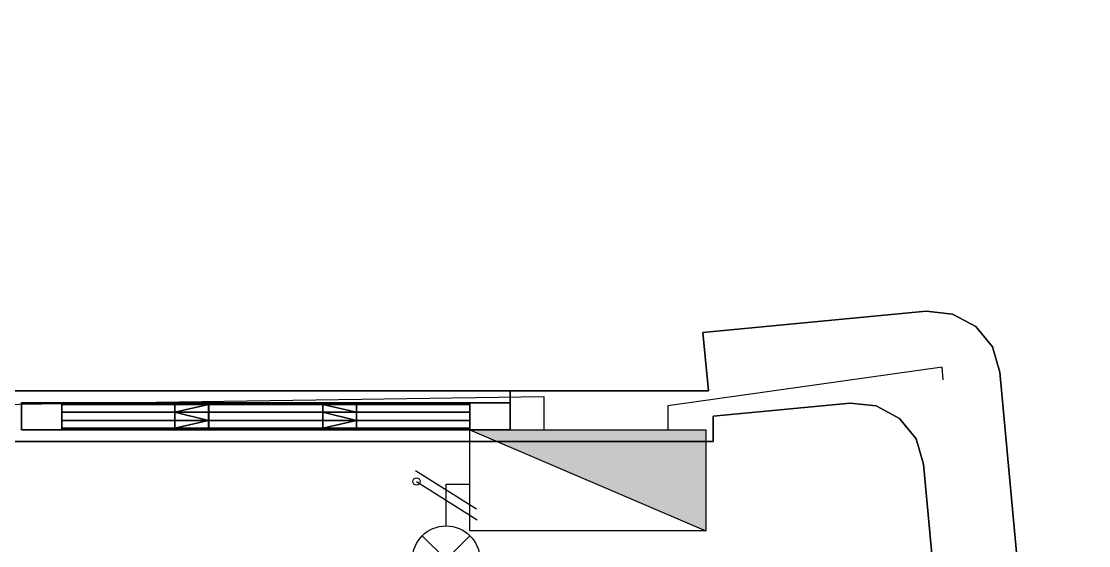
# Model space of a CAD drawing. Header units: metres. Extents: x -0.1 to 64.1, y -0.2 to 39.7.
# Drawn here: x 20.482 to 23.644, y 35.837 to 37.392 of the extents above; entities that cross this region are included whole.
import ezdxf

# ---------------------------------------------------------------- set-up
doc = ezdxf.new("R2010")
doc.units = ezdxf.units.M
doc.header["$LTSCALE"] = 0.2
doc.linetypes.add('ACAD_ISO02W100', pattern=[15, 12, -3])
for name, color, linetype in [('Canaletas', 4, 'Continuous'), ('Fases', 7, 'Continuous'), ('Luminaria', 7, 'Continuous'), ('Puntos', 7, 'Continuous'), ('Tomacorrientes', 7, 'Continuous')]:
    doc.layers.add(name, color=color, linetype=linetype)
for name, color, linetype, true_color in [('DLX_APERT', 7, 'Continuous', 0x969696), ('DLX_CONT', 7, 'Continuous', 0x969696), ('DLX_ROOF', 7, 'Continuous', 0x7f7f7f)]:
    doc.layers.add(name, color=color, linetype=linetype, true_color=true_color)
doc.layers.add('L-Suelo', color=7, linetype='ACAD_ISO02W100', lineweight=30)
doc.layers.add('L-Techo', color=7, linetype='Continuous', lineweight=30)
doc.layers.get('0').off()

# ---------------------------------------------------------------- blocks, each defined once
blk = doc.blocks.new('Lampara')
at = {"layer": 'Luminaria'}
for q in [(-0.0707, 0.0707), (0.0707, 0.0707), (-0.0707, -0.0707), (0.0707, -0.0707)]:
    blk.add_line((0, 0), q, dxfattribs=at)
blk.add_circle((0, 0), 0.1, dxfattribs=at)
blk = doc.blocks.new('Tablero')
at = {"layer": 'Tomacorrientes', "linetype": 'ACAD_ISO02W100', "lineweight": 100}
h = blk.add_hatch(dxfattribs=at)
h.set_pattern_fill('ANGLE', color=256)
h.set_pattern_definition([(0, (0, 0), (0, 6.985), [5.08, -1.905]), (90, (0, 0), (-6.985, 4e-16), [5.08, -1.905])])
h.paths.add_polyline_path([(6.0927, 4.8474), (5.7927, 4.8474), (5.7927, 4.1474)])
at = {"layer": 'Tomacorrientes'}
h = blk.add_hatch(color=256, dxfattribs=at)
h.dxf.hatch_style = 1
h.paths.add_polyline_path([(6.0927, 4.8474), (5.7927, 4.8474), (5.7927, 4.1474)])
blk.add_line((5.7927, 4.1474), (6.0927, 4.8474), dxfattribs=at)
blk.add_lwpolyline([(6.0927, 4.1474), (5.7927, 4.1474), (5.7927, 4.8474), (6.0927, 4.8474)], close=True, dxfattribs=at)
blk = doc.blocks.new('933_0_0')
mesh = blk.add_polyface()
corners = [(-0.6042, -0.0125, 0.2), (-0.6042, 0.0125, 0.3), (-0.6042, -0.0125, 0.3), (-0.6042, 0.035, 0.3), (-0.6042, 0.0125, 0.2), (-0.6042, 0.035, 0.2), (-0.6042, 0.0125, 0.3), (-0.6042, 0.0125, 0.2), (-0.6042, 0.035, 0.3), (-0.6042, -0.035, 0.2), (-0.6042, -0.0125, 0.3), (-0.6042, -0.035, 0.3), (-0.6042, -0.0125, 0.2), (-0.6042, -0.0125, 0.3), (-0.6042, -0.035, 0.2), (-0.6042, 0.0125, 0.3), (-0.6042, -0.0125, 0.2), (-0.6042, 0.0125, 0.2), (-0.2692, 0.0125, -0.63), (-0.1692, -0.0125, -0.63), (-0.1692, 0.0125, -0.63), (-0.2692, 0.0125, -0.63), (-0.1692, 0.035, -0.63), (-0.2692, 0.035, -0.63), (-0.2692, 0.0125, -0.63), (-0.1692, 0.0125, -0.63), (-0.1692, 0.035, -0.63), (-0.2692, -0.0125, -0.63), (-0.1692, -0.0125, -0.63), (-0.2692, 0.0125, -0.63), (-0.2692, -0.035, -0.63), (-0.1692, -0.0125, -0.63), (-0.2692, -0.0125, -0.63), (-0.1692, -0.0125, -0.63), (-0.2692, -0.035, -0.63), (-0.1692, -0.035, -0.63)]
mesh.append_faces([[corners[k] for k in face] for face in [(0, 1, 2), (3, 4, 5), (6, 7, 8), (9, 10, 11), (12, 13, 14), (15, 16, 17), (18, 19, 20), (21, 22, 23), (24, 25, 26), (27, 28, 29), (30, 31, 32), (33, 34, 35)]])
blk = doc.blocks.new('933_0_1')
mesh = blk.add_polyface()
corners = [(0.6042, 0.0125, 0.2), (0.6042, -0.0125, 0.3), (0.6042, 0.0125, 0.3), (0.6042, -0.035, 0.3), (0.6042, -0.0125, 0.2), (0.6042, -0.035, 0.2), (0.6042, -0.0125, 0.3), (0.6042, -0.0125, 0.2), (0.6042, -0.035, 0.3), (0.6042, 0.035, 0.2), (0.6042, 0.0125, 0.3), (0.6042, 0.035, 0.3), (0.6042, 0.0125, 0.2), (0.6042, 0.0125, 0.3), (0.6042, 0.035, 0.2), (0.6042, -0.0125, 0.3), (0.6042, 0.0125, 0.2), (0.6042, -0.0125, 0.2)]
mesh.append_faces([[corners[k] for k in face] for face in [(0, 1, 2), (3, 4, 5), (6, 7, 8), (9, 10, 11), (12, 13, 14), (15, 16, 17)]])
blk = doc.blocks.new('933_0_2')
mesh = blk.add_polyface()
corners = [(0.2692, -0.0125, -0.63), (0.1692, 0.0125, -0.63), (0.1692, -0.0125, -0.63), (0.1692, 0.035, -0.63), (0.2692, 0.0125, -0.63), (0.2692, 0.035, -0.63), (0.1692, 0.0125, -0.63), (0.2692, 0.0125, -0.63), (0.1692, 0.035, -0.63), (0.2692, -0.0125, -0.63), (0.1692, -0.035, -0.63), (0.2692, -0.035, -0.63), (0.2692, -0.0125, -0.63), (0.1692, -0.0125, -0.63), (0.1692, -0.035, -0.63), (0.1692, 0.0125, -0.63), (0.2692, -0.0125, -0.63), (0.2692, 0.0125, -0.63)]
mesh.append_faces([[corners[k] for k in face] for face in [(0, 1, 2), (3, 4, 5), (6, 7, 8), (9, 10, 11), (12, 13, 14), (15, 16, 17)]])
blk = doc.blocks.new('933_0_4')
mesh = blk.add_polyface()
corners = [(-0.6042, -0.0125, -0.63), (-0.2692, -0.0125, 0.2), (-0.6042, -0.0125, 0.2), (-0.2692, -0.0125, 0.2), (-0.6042, -0.0125, -0.63), (-0.2692, -0.0125, -0.63), (-0.2692, 0.0125, -0.63), (-0.6042, 0.0125, 0.2), (-0.2692, 0.0125, 0.2), (-0.6042, 0.0125, 0.2), (-0.2692, 0.0125, -0.63), (-0.6042, 0.0125, -0.63), (0.6042, -0.0125, 0.63), (-0.6042, -0.0125, 0.3), (0.6042, -0.0125, 0.3), (-0.6042, -0.0125, 0.3), (0.6042, -0.0125, 0.63), (-0.6042, -0.0125, 0.63), (-0.6042, 0.0125, 0.3), (0.6042, 0.0125, 0.63), (0.6042, 0.0125, 0.3), (0.6042, 0.0125, 0.63), (-0.6042, 0.0125, 0.3), (-0.6042, 0.0125, 0.63), (0.1692, -0.0125, 0.2), (-0.1692, -0.0125, -0.63), (0.1692, -0.0125, -0.63), (-0.1692, -0.0125, -0.63), (0.1692, -0.0125, 0.2), (-0.1692, -0.0125, 0.2), (-0.1692, 0.0125, 0.2), (0.1692, 0.0125, -0.63), (-0.1692, 0.0125, -0.63), (0.1692, 0.0125, -0.63), (-0.1692, 0.0125, 0.2), (0.1692, 0.0125, 0.2), (0.2692, -0.0125, 0.2), (0.6042, -0.0125, -0.63), (0.6042, -0.0125, 0.2), (0.6042, -0.0125, -0.63), (0.2692, -0.0125, 0.2), (0.2692, -0.0125, -0.63), (0.2692, 0.0125, -0.63), (0.6042, 0.0125, 0.2), (0.6042, 0.0125, -0.63), (0.6042, 0.0125, 0.2), (0.2692, 0.0125, -0.63), (0.2692, 0.0125, 0.2)]
mesh.append_faces([[corners[k] for k in face] for face in [(0, 1, 2), (3, 4, 5), (6, 7, 8), (9, 10, 11), (12, 13, 14), (15, 16, 17), (18, 19, 20), (21, 22, 23), (24, 25, 26), (27, 28, 29), (30, 31, 32), (33, 34, 35), (36, 37, 38), (39, 40, 41), (42, 43, 44), (45, 46, 47)]])
blk = doc.blocks.new('933_0_6')
mesh = blk.add_polyface()
corners = [(0.6042, -0.035, 0.2), (0.6042, -0.0125, -0.63), (0.6042, -0.04, -0.63), (0.6042, -0.035, 0.3), (0.6042, -0.0125, 0.63), (0.6042, -0.0125, 0.3), (0.6042, -0.035, 0.3), (0.6042, -0.04, 0.63), (0.6042, -0.0125, 0.63), (0.6042, -0.035, 0.3), (0.6042, -0.04, -0.63), (0.6042, -0.04, 0.63), (0.6042, -0.035, 0.2), (0.6042, -0.04, -0.63), (0.6042, -0.035, 0.3), (0.6042, -0.0125, -0.63), (0.6042, -0.035, 0.2), (0.6042, -0.0125, 0.2)]
mesh.append_faces([[corners[k] for k in face] for face in [(0, 1, 2), (3, 4, 5), (6, 7, 8), (9, 10, 11), (12, 13, 14), (15, 16, 17)]])
blk = doc.blocks.new('Fase')
at = {"layer": 'Fases'}
blk.add_line((-0.0535, -0.0922), (0.0535, 0.0922), dxfattribs=at)
blk = doc.blocks.new('Neutro')
at = {"layer": 'Fases'}
h = blk.add_hatch(dxfattribs=at)
h.set_pattern_fill('ANGLE', color=256)
h.set_pattern_definition([(0, (-26.865, -1.6355), (0, 6.985), [5.08, -1.905]), (90, (-26.865, -1.6355), (-6.985, 4e-16), [5.08, -1.905])])
h.paths.add_polyline_path([(-0.0645, -0.0922, 1), (-0.0424, -0.0922, 1)])
blk.add_circle((-0.0535, -0.0922), 0.0111, dxfattribs=at)
blk.add_blockref('Fase', (0, 0), dxfattribs=at)

msp = doc.modelspace()

# ---------------------------------------------------------------- linework, layer by layer
at = {"layer": 'DLX_APERT'}
for points in [[(21.93, 36.2611, 0), (20.4817, 36.2611, 0)], [(20.4817, 36.2611, 0), (20.4817, 36.1811, 0)], [(20.4817, 36.1811, 0), (20.4817, 36.2611, 0)], [(20.4817, 36.2611, 0), (21.93, 36.2611, 0)], [(20.4817, 36.1811, 0), (20.4817, 36.2611, 0)], [(20.4817, 36.2611, 0), (20.4817, 36.2611, 0)], [(20.4817, 36.2611, 0), (20.4817, 36.1811, 0)], [(20.4817, 36.2611, 0), (21.93, 36.2611, 0)], [(21.93, 36.2611, 0), (20.4817, 36.2611, 0)], [(20.4817, 36.2611, 0), (20.4817, 36.2611, 0)], [(20.6017, 36.2611, 0), (20.6017, 36.2611, 0)], [(20.6017, 36.2611, 0), (21.81, 36.2611, 0)], [(21.81, 36.2611, 0), (20.6017, 36.2611, 0)], [(20.6017, 36.2336, 0), (20.6017, 36.2611, 0)], [(20.6017, 36.2611, 0), (20.6017, 36.2611, 0)], [(20.6017, 36.2611, 0), (20.6017, 36.2336, 0)], [(20.6017, 36.2336, 0), (20.6017, 36.2611, 0)], [(20.6017, 36.2611, 0), (21.81, 36.2611, 0)], [(21.81, 36.2611, 0), (20.6017, 36.2611, 0)], [(20.6017, 36.2611, 0), (20.6017, 36.2336, 0)], [(20.6017, 36.2561, 0), (20.6017, 36.2336, 0)], [(20.6017, 36.2336, 0), (20.6017, 36.2561, 0)], [(20.6017, 36.2561, 0), (20.6017, 36.2561, 0)], [(20.6017, 36.2336, 0), (20.6017, 36.2561, 0)], [(20.6017, 36.2561, 0), (20.6017, 36.2561, 0)], [(20.6017, 36.2561, 0), (20.6017, 36.2336, 0)], [(20.9367, 36.2561, 0), (20.6017, 36.2561, 0)], [(20.6017, 36.2561, 0), (20.6017, 36.2561, 0)], [(20.6017, 36.2561, 0), (21.81, 36.2561, 0)], [(20.6017, 36.2336, 0), (20.6017, 36.2561, 0)], [(20.6017, 36.2561, 0), (20.9367, 36.2561, 0)], [(21.81, 36.2561, 0), (20.6017, 36.2561, 0)], [(20.6017, 36.2561, 0), (20.6017, 36.2336, 0)], [(20.6017, 36.2336, 0), (20.6017, 36.2561, 0)], [(20.6017, 36.2561, 0), (20.6017, 36.2561, 0)], [(20.6017, 36.2561, 0), (20.6017, 36.2336, 0)], [(21.0367, 36.2561, 0), (20.9367, 36.2561, 0)], [(20.9367, 36.2561, 0), (20.9367, 36.2336, 0)], [(20.9367, 36.2336, 0), (20.9367, 36.2561, 0)], [(20.9367, 36.2561, 0), (21.0367, 36.2561, 0)], [(21.0367, 36.2561, 0), (20.9367, 36.2561, 0)], [(20.9367, 36.2561, 0), (20.9367, 36.2561, 0)], [(20.9367, 36.2336, 0), (20.9367, 36.2561, 0)], [(20.9367, 36.2561, 0), (20.9367, 36.2561, 0)], [(20.9367, 36.2561, 0), (20.9367, 36.2336, 0)], [(20.9367, 36.2561, 0), (20.9367, 36.2336, 0)], [(20.9367, 36.2336, 0), (20.9367, 36.2561, 0)], [(20.9367, 36.2561, 0), (21.0367, 36.2561, 0)], [(21.0367, 36.2336, 0), (21.0367, 36.2561, 0)], [(21.0367, 36.2561, 0), (21.0367, 36.2336, 0)], [(21.0367, 36.2336, 0), (21.0367, 36.2561, 0)], [(21.0367, 36.2561, 0), (21.375, 36.2561, 0)], [(21.0367, 36.2336, 0), (21.0367, 36.2561, 0)], [(21.0367, 36.2561, 0), (21.0367, 36.2561, 0)], [(21.0367, 36.2561, 0), (21.0367, 36.2336, 0)], [(21.375, 36.2561, 0), (21.0367, 36.2561, 0)], [(21.0367, 36.2561, 0), (21.0367, 36.2561, 0)], [(21.0367, 36.2561, 0), (21.0367, 36.2336, 0)], [(21.375, 36.2561, 0), (21.475, 36.2561, 0)], [(21.375, 36.2336, 0), (21.375, 36.2561, 0)], [(21.475, 36.2561, 0), (21.375, 36.2561, 0)], [(21.375, 36.2561, 0), (21.375, 36.2336, 0)], [(21.375, 36.2336, 0), (21.375, 36.2561, 0)], [(21.375, 36.2561, 0), (21.375, 36.2561, 0)], [(21.375, 36.2561, 0), (21.375, 36.2336, 0)], [(21.375, 36.2561, 0), (21.375, 36.2336, 0)], [(21.475, 36.2561, 0), (21.375, 36.2561, 0)], [(21.375, 36.2561, 0), (21.375, 36.2561, 0)], [(21.375, 36.2336, 0), (21.375, 36.2561, 0)], [(21.375, 36.2561, 0), (21.475, 36.2561, 0)], [(21.475, 36.2561, 0), (21.475, 36.2336, 0)], [(21.475, 36.2336, 0), (21.475, 36.2561, 0)], [(21.475, 36.2561, 0), (21.475, 36.2561, 0)], [(21.81, 36.2561, 0), (21.475, 36.2561, 0)], [(21.475, 36.2336, 0), (21.475, 36.2561, 0)], [(21.475, 36.2561, 0), (21.475, 36.2561, 0)], [(21.475, 36.2561, 0), (21.475, 36.2336, 0)], [(21.475, 36.2336, 0), (21.475, 36.2561, 0)], [(21.475, 36.2561, 0), (21.81, 36.2561, 0)], [(21.475, 36.2561, 0), (21.475, 36.2336, 0)], [(21.81, 36.2611, 0), (21.81, 36.2611, 0)], [(21.81, 36.2336, 0), (21.81, 36.2611, 0)], [(21.81, 36.2611, 0), (21.81, 36.2611, 0)], [(21.81, 36.2611, 0), (21.81, 36.2336, 0)], [(21.81, 36.2611, 0), (21.81, 36.2336, 0)], [(21.81, 36.2336, 0), (21.81, 36.2611, 0)], [(21.81, 36.2561, 0), (21.81, 36.2336, 0)], [(21.81, 36.2336, 0), (21.81, 36.2561, 0)], [(21.81, 36.2561, 0), (21.81, 36.2561, 0)], [(21.81, 36.2336, 0), (21.81, 36.2561, 0)], [(21.81, 36.2561, 0), (21.81, 36.2561, 0)], [(21.81, 36.2561, 0), (21.81, 36.2336, 0)], [(21.81, 36.2561, 0), (21.81, 36.2561, 0)], [(21.81, 36.2336, 0), (21.81, 36.2561, 0)], [(21.81, 36.2561, 0), (21.81, 36.2336, 0)], [(21.81, 36.2336, 0), (21.81, 36.2561, 0)], [(21.81, 36.2561, 0), (21.81, 36.2561, 0)], [(21.81, 36.2561, 0), (21.81, 36.2336, 0)], [(21.93, 36.1811, 0), (21.93, 36.2611, 0)], [(21.93, 36.1811, 0), (21.93, 36.2611, 0)], [(21.93, 36.2611, 0), (21.93, 36.2611, 0)], [(21.93, 36.2611, 0), (21.93, 36.1811, 0)], [(21.93, 36.2611, 0), (21.93, 36.1811, 0)], [(21.93, 36.2611, 0), (21.93, 36.2611, 0)], [(20.6017, 36.2336, 0), (21.81, 36.2336, 0)], [(20.6017, 36.2086, 0), (20.6017, 36.2336, 0)], [(20.6017, 36.2336, 0), (20.6017, 36.2336, 0)], [(20.6017, 36.2336, 0), (20.6017, 36.2336, 0)], [(20.9367, 36.2336, 0), (20.6017, 36.2336, 0)], [(20.6017, 36.2336, 0), (20.6017, 36.2086, 0)], [(20.6017, 36.2336, 0), (20.6017, 36.2336, 0)], [(20.6017, 36.2336, 0), (20.6017, 36.2086, 0)], [(20.6017, 36.2086, 0), (20.6017, 36.2336, 0)], [(21.81, 36.2336, 0), (20.6017, 36.2336, 0)], [(20.6017, 36.2086, 0), (20.6017, 36.2336, 0)], [(20.6017, 36.2336, 0), (20.6017, 36.2336, 0)], [(20.6017, 36.2336, 0), (20.6017, 36.2086, 0)], [(20.6017, 36.2086, 0), (20.6017, 36.2336, 0)], [(20.6017, 36.2336, 0), (20.6017, 36.2086, 0)], [(20.6017, 36.2336, 0), (20.9367, 36.2336, 0)], [(20.6017, 36.2336, 0), (20.9367, 36.2336, 0)], [(20.6017, 36.2086, 0), (20.6017, 36.2336, 0)], [(20.9367, 36.2336, 0), (20.6017, 36.2336, 0)], [(20.6017, 36.2336, 0), (21.81, 36.2336, 0)], [(21.81, 36.2336, 0), (20.6017, 36.2336, 0)], [(20.6017, 36.2336, 0), (20.6017, 36.2086, 0)], [(20.6017, 36.2086, 0), (20.6017, 36.2336, 0)], [(20.6017, 36.2336, 0), (20.6017, 36.2086, 0)], [(20.9367, 36.2336, 0), (20.6017, 36.2336, 0)], [(20.6017, 36.2336, 0), (20.6017, 36.2086, 0)], [(20.6017, 36.2336, 0), (20.9367, 36.2336, 0)], [(20.9367, 36.2336, 0), (20.6017, 36.2336, 0)], [(20.6017, 36.2336, 0), (20.6017, 36.2336, 0)], [(20.6017, 36.2086, 0), (20.6017, 36.2336, 0)], [(20.6017, 36.2336, 0), (20.6017, 36.2336, 0)], [(20.6017, 36.2336, 0), (20.6017, 36.2086, 0)], [(20.6017, 36.2086, 0), (20.6017, 36.2336, 0)], [(20.6017, 36.2336, 0), (20.9367, 36.2336, 0)], [(20.6017, 36.2086, 0), (20.6017, 36.2336, 0)], [(20.6017, 36.2336, 0), (21.81, 36.2336, 0)], [(20.6017, 36.2336, 0), (21.81, 36.2336, 0)], [(21.81, 36.2336, 0), (20.6017, 36.2336, 0)], [(20.6017, 36.2336, 0), (20.6017, 36.2336, 0)], [(21.81, 36.2336, 0), (20.6017, 36.2336, 0)], [(20.6017, 36.2336, 0), (20.6017, 36.2086, 0)], [(20.6017, 36.2086, 0), (20.6017, 36.2336, 0)], [(20.6017, 36.2336, 0), (20.6017, 36.2336, 0)], [(20.6017, 36.2336, 0), (20.6017, 36.2086, 0)], [(21.81, 36.2086, 0), (20.6017, 36.2086, 0)], [(20.9367, 36.2086, 0), (20.6017, 36.2086, 0)], [(20.6017, 36.2086, 0), (20.6017, 36.1811, 0)], [(20.6017, 36.2086, 0), (20.9367, 36.2086, 0)], [(20.6017, 36.2086, 0), (20.6017, 36.2086, 0)], [(20.6017, 36.2086, 0), (21.81, 36.2086, 0)], [(20.6017, 36.1811, 0), (20.6017, 36.2086, 0)], [(20.6017, 36.2086, 0), (20.6017, 36.2086, 0)], [(20.6017, 36.1861, 0), (20.6017, 36.2086, 0)], [(20.6017, 36.2086, 0), (20.6017, 36.2086, 0)], [(20.6017, 36.2086, 0), (20.6017, 36.1811, 0)], [(20.6017, 36.1811, 0), (20.6017, 36.2086, 0)], [(20.6017, 36.2086, 0), (20.6017, 36.2086, 0)], [(20.6017, 36.2086, 0), (20.6017, 36.1861, 0)], [(20.6017, 36.1861, 0), (20.6017, 36.2086, 0)], [(20.6017, 36.2086, 0), (20.6017, 36.1861, 0)], [(20.6017, 36.2086, 0), (20.9367, 36.2086, 0)], [(20.6017, 36.1861, 0), (20.6017, 36.2086, 0)], [(20.9367, 36.2086, 0), (20.6017, 36.2086, 0)], [(21.81, 36.2086, 0), (20.6017, 36.2086, 0)], [(20.6017, 36.2086, 0), (20.6017, 36.1861, 0)], [(20.6017, 36.2086, 0), (21.81, 36.2086, 0)], [(20.6017, 36.1861, 0), (20.6017, 36.2086, 0)], [(20.6017, 36.2086, 0), (20.6017, 36.1861, 0)], [(20.6017, 36.2086, 0), (20.9367, 36.2086, 0)], [(20.9367, 36.2086, 0), (20.6017, 36.2086, 0)], [(20.6017, 36.2086, 0), (20.6017, 36.2086, 0)], [(20.6017, 36.2086, 0), (20.9367, 36.2086, 0)], [(20.6017, 36.2086, 0), (20.6017, 36.2086, 0)], [(20.9367, 36.2086, 0), (20.6017, 36.2086, 0)], [(20.6017, 36.2086, 0), (21.81, 36.2086, 0)], [(21.81, 36.2086, 0), (20.6017, 36.2086, 0)], [(20.6017, 36.2086, 0), (20.6017, 36.2086, 0)], [(21.81, 36.2086, 0), (20.6017, 36.2086, 0)], [(20.6017, 36.2086, 0), (21.81, 36.2086, 0)], [(20.6017, 36.2086, 0), (20.6017, 36.2086, 0)], [(20.9367, 36.2086, 0), (20.9367, 36.2336, 0)], [(20.9367, 36.2336, 0), (20.9367, 36.2086, 0)], [(20.9367, 36.2336, 0), (20.9367, 36.2086, 0)], [(20.9367, 36.2336, 0), (20.9367, 36.2336, 0)], [(20.9367, 36.2336, 0), (20.9367, 36.2336, 0)], [(20.9367, 36.2336, 0), (20.9367, 36.2086, 0)], [(20.9367, 36.2086, 0), (20.9367, 36.2336, 0)], [(20.9367, 36.2086, 0), (20.9367, 36.2336, 0)], [(20.9367, 36.2086, 0), (20.9367, 36.2336, 0)], [(20.9367, 36.2336, 0), (20.9367, 36.2336, 0)], [(20.9367, 36.2336, 0), (20.9367, 36.2086, 0)], [(20.9367, 36.2086, 0), (20.9367, 36.2336, 0)], [(20.9367, 36.2336, 0), (20.9367, 36.2336, 0)], [(20.9367, 36.2336, 0), (20.9367, 36.2086, 0)], [(20.9367, 36.1861, 0), (20.9367, 36.2086, 0)], [(20.9367, 36.2086, 0), (20.9367, 36.1861, 0)], [(20.9367, 36.2086, 0), (20.9367, 36.1861, 0)], [(20.9367, 36.2086, 0), (20.9367, 36.2086, 0)], [(20.9367, 36.2086, 0), (20.9367, 36.1861, 0)], [(20.9367, 36.1861, 0), (20.9367, 36.2086, 0)], [(20.9367, 36.2086, 0), (20.9367, 36.2086, 0)], [(20.9367, 36.1861, 0), (20.9367, 36.2086, 0)], [(20.9367, 36.2086, 0), (20.9367, 36.2086, 0)], [(20.9367, 36.2086, 0), (20.9367, 36.2086, 0)], [(21.375, 36.2336, 0), (21.0367, 36.2336, 0)], [(21.0367, 36.2336, 0), (21.0367, 36.2086, 0)], [(21.0367, 36.2086, 0), (21.0367, 36.2336, 0)], [(21.0367, 36.2336, 0), (21.375, 36.2336, 0)], [(21.0367, 36.2336, 0), (21.375, 36.2336, 0)], [(21.0367, 36.2086, 0), (21.0367, 36.2336, 0)], [(21.375, 36.2336, 0), (21.0367, 36.2336, 0)], [(21.0367, 36.2336, 0), (21.0367, 36.2336, 0)], [(21.0367, 36.2336, 0), (21.0367, 36.2086, 0)], [(21.0367, 36.2086, 0), (21.0367, 36.2336, 0)], [(21.0367, 36.2336, 0), (21.0367, 36.2336, 0)], [(21.0367, 36.2336, 0), (21.0367, 36.2086, 0)], [(21.375, 36.2336, 0), (21.0367, 36.2336, 0)], [(21.0367, 36.2336, 0), (21.0367, 36.2086, 0)], [(21.0367, 36.2086, 0), (21.0367, 36.2336, 0)], [(21.0367, 36.2336, 0), (21.0367, 36.2336, 0)], [(21.0367, 36.2336, 0), (21.0367, 36.2086, 0)], [(21.0367, 36.2336, 0), (21.375, 36.2336, 0)], [(21.375, 36.2336, 0), (21.0367, 36.2336, 0)], [(21.0367, 36.2336, 0), (21.0367, 36.2336, 0)], [(21.0367, 36.2086, 0), (21.0367, 36.2336, 0)], [(21.0367, 36.2336, 0), (21.375, 36.2336, 0)], [(21.375, 36.2086, 0), (21.0367, 36.2086, 0)], [(21.0367, 36.2086, 0), (21.0367, 36.1861, 0)], [(21.0367, 36.2086, 0), (21.375, 36.2086, 0)], [(21.0367, 36.1861, 0), (21.0367, 36.2086, 0)], [(21.0367, 36.2086, 0), (21.0367, 36.2086, 0)], [(21.0367, 36.2086, 0), (21.0367, 36.1861, 0)], [(21.0367, 36.1861, 0), (21.0367, 36.2086, 0)], [(21.0367, 36.2086, 0), (21.375, 36.2086, 0)], [(21.0367, 36.1861, 0), (21.0367, 36.2086, 0)], [(21.375, 36.2086, 0), (21.0367, 36.2086, 0)], [(21.0367, 36.2086, 0), (21.0367, 36.2086, 0)], [(21.0367, 36.2086, 0), (21.0367, 36.1861, 0)], [(21.0367, 36.2086, 0), (21.375, 36.2086, 0)], [(21.375, 36.2086, 0), (21.0367, 36.2086, 0)], [(21.0367, 36.2086, 0), (21.0367, 36.2086, 0)], [(21.0367, 36.2086, 0), (21.375, 36.2086, 0)], [(21.0367, 36.2086, 0), (21.0367, 36.2086, 0)], [(21.375, 36.2086, 0), (21.0367, 36.2086, 0)], [(21.375, 36.2086, 0), (21.375, 36.2336, 0)], [(21.375, 36.2336, 0), (21.375, 36.2086, 0)], [(21.375, 36.2336, 0), (21.375, 36.2336, 0)], [(21.375, 36.2336, 0), (21.375, 36.2086, 0)], [(21.375, 36.2086, 0), (21.375, 36.2336, 0)], [(21.375, 36.2336, 0), (21.375, 36.2336, 0)], [(21.375, 36.2336, 0), (21.375, 36.2086, 0)], [(21.375, 36.2086, 0), (21.375, 36.2336, 0)], [(21.375, 36.2086, 0), (21.375, 36.2336, 0)], [(21.375, 36.2336, 0), (21.375, 36.2336, 0)], [(21.375, 36.2336, 0), (21.375, 36.2086, 0)], [(21.375, 36.2086, 0), (21.375, 36.2336, 0)], [(21.375, 36.2336, 0), (21.375, 36.2336, 0)], [(21.375, 36.2336, 0), (21.375, 36.2086, 0)], [(21.375, 36.1861, 0), (21.375, 36.2086, 0)], [(21.375, 36.2086, 0), (21.375, 36.1861, 0)], [(21.375, 36.2086, 0), (21.375, 36.1861, 0)], [(21.375, 36.2086, 0), (21.375, 36.2086, 0)], [(21.375, 36.2086, 0), (21.375, 36.1861, 0)], [(21.375, 36.1861, 0), (21.375, 36.2086, 0)], [(21.375, 36.2086, 0), (21.375, 36.2086, 0)], [(21.375, 36.1861, 0), (21.375, 36.2086, 0)], [(21.375, 36.2086, 0), (21.375, 36.2086, 0)], [(21.375, 36.2086, 0), (21.375, 36.2086, 0)], [(21.81, 36.2336, 0), (21.475, 36.2336, 0)], [(21.475, 36.2336, 0), (21.475, 36.2086, 0)], [(21.475, 36.2336, 0), (21.81, 36.2336, 0)], [(21.475, 36.2086, 0), (21.475, 36.2336, 0)], [(21.475, 36.2336, 0), (21.475, 36.2336, 0)], [(21.81, 36.2336, 0), (21.475, 36.2336, 0)], [(21.475, 36.2336, 0), (21.81, 36.2336, 0)], [(21.475, 36.2086, 0), (21.475, 36.2336, 0)], [(21.475, 36.2336, 0), (21.475, 36.2336, 0)], [(21.475, 36.2336, 0), (21.475, 36.2086, 0)], [(21.475, 36.2086, 0), (21.475, 36.2336, 0)], [(21.475, 36.2336, 0), (21.475, 36.2086, 0)], [(21.81, 36.2336, 0), (21.475, 36.2336, 0)], [(21.475, 36.2336, 0), (21.475, 36.2086, 0)], [(21.475, 36.2086, 0), (21.475, 36.2336, 0)], [(21.475, 36.2336, 0), (21.475, 36.2336, 0)], [(21.475, 36.2336, 0), (21.475, 36.2086, 0)], [(21.475, 36.2336, 0), (21.81, 36.2336, 0)], [(21.81, 36.2336, 0), (21.475, 36.2336, 0)], [(21.475, 36.2336, 0), (21.475, 36.2336, 0)], [(21.475, 36.2086, 0), (21.475, 36.2336, 0)], [(21.475, 36.2336, 0), (21.81, 36.2336, 0)], [(21.81, 36.2086, 0), (21.475, 36.2086, 0)], [(21.475, 36.2086, 0), (21.475, 36.1861, 0)], [(21.475, 36.2086, 0), (21.81, 36.2086, 0)], [(21.475, 36.1861, 0), (21.475, 36.2086, 0)], [(21.475, 36.2086, 0), (21.475, 36.2086, 0)], [(21.475, 36.2086, 0), (21.475, 36.1861, 0)], [(21.475, 36.1861, 0), (21.475, 36.2086, 0)], [(21.475, 36.2086, 0), (21.81, 36.2086, 0)], [(21.475, 36.1861, 0), (21.475, 36.2086, 0)], [(21.81, 36.2086, 0), (21.475, 36.2086, 0)], [(21.475, 36.2086, 0), (21.475, 36.2086, 0)], [(21.475, 36.2086, 0), (21.475, 36.1861, 0)], [(21.475, 36.2086, 0), (21.81, 36.2086, 0)], [(21.81, 36.2086, 0), (21.475, 36.2086, 0)], [(21.475, 36.2086, 0), (21.475, 36.2086, 0)], [(21.475, 36.2086, 0), (21.81, 36.2086, 0)], [(21.475, 36.2086, 0), (21.475, 36.2086, 0)], [(21.81, 36.2086, 0), (21.475, 36.2086, 0)], [(21.81, 36.2336, 0), (21.81, 36.2086, 0)], [(21.81, 36.2336, 0), (21.81, 36.2336, 0)], [(21.81, 36.2336, 0), (21.81, 36.2336, 0)], [(21.81, 36.2336, 0), (21.81, 36.2336, 0)], [(21.81, 36.2336, 0), (21.81, 36.2086, 0)], [(21.81, 36.2086, 0), (21.81, 36.2336, 0)], [(21.81, 36.2086, 0), (21.81, 36.2336, 0)], [(21.81, 36.2086, 0), (21.81, 36.2336, 0)], [(21.81, 36.2336, 0), (21.81, 36.2336, 0)], [(21.81, 36.2336, 0), (21.81, 36.2086, 0)], [(21.81, 36.2086, 0), (21.81, 36.2336, 0)], [(21.81, 36.2336, 0), (21.81, 36.2086, 0)], [(21.81, 36.2336, 0), (21.81, 36.2086, 0)], [(21.81, 36.2086, 0), (21.81, 36.2336, 0)], [(21.81, 36.2086, 0), (21.81, 36.2336, 0)], [(21.81, 36.2336, 0), (21.81, 36.2086, 0)], [(21.81, 36.2336, 0), (21.81, 36.2086, 0)], [(21.81, 36.2336, 0), (21.81, 36.2336, 0)], [(21.81, 36.2086, 0), (21.81, 36.2336, 0)], [(21.81, 36.2336, 0), (21.81, 36.2336, 0)], [(21.81, 36.2336, 0), (21.81, 36.2086, 0)], [(21.81, 36.2086, 0), (21.81, 36.2336, 0)], [(21.81, 36.2086, 0), (21.81, 36.2336, 0)], [(21.81, 36.2336, 0), (21.81, 36.2336, 0)], [(21.81, 36.2086, 0), (21.81, 36.2336, 0)], [(21.81, 36.2336, 0), (21.81, 36.2336, 0)], [(21.81, 36.2336, 0), (21.81, 36.2086, 0)], [(21.81, 36.2336, 0), (21.81, 36.2086, 0)], [(21.81, 36.1811, 0), (21.81, 36.2086, 0)], [(21.81, 36.2086, 0), (21.81, 36.2086, 0)], [(21.81, 36.2086, 0), (21.81, 36.1811, 0)], [(21.81, 36.2086, 0), (21.81, 36.2086, 0)], [(21.81, 36.1861, 0), (21.81, 36.2086, 0)], [(21.81, 36.2086, 0), (21.81, 36.2086, 0)], [(21.81, 36.2086, 0), (21.81, 36.1811, 0)], [(21.81, 36.1811, 0), (21.81, 36.2086, 0)], [(21.81, 36.2086, 0), (21.81, 36.2086, 0)], [(21.81, 36.2086, 0), (21.81, 36.1861, 0)], [(21.81, 36.1861, 0), (21.81, 36.2086, 0)], [(21.81, 36.2086, 0), (21.81, 36.1861, 0)], [(21.81, 36.2086, 0), (21.81, 36.1861, 0)], [(21.81, 36.1861, 0), (21.81, 36.2086, 0)], [(21.81, 36.1861, 0), (21.81, 36.2086, 0)], [(21.81, 36.2086, 0), (21.81, 36.1861, 0)], [(21.81, 36.2086, 0), (21.81, 36.2086, 0)], [(21.81, 36.2086, 0), (21.81, 36.2086, 0)], [(21.81, 36.2086, 0), (21.81, 36.2086, 0)], [(21.81, 36.2086, 0), (21.81, 36.2086, 0)], [(20.4817, 36.1811, 0), (21.93, 36.1811, 0)], [(21.93, 36.1811, 0), (20.4817, 36.1811, 0)], [(20.4817, 36.1811, 0), (20.4817, 36.1811, 0)], [(20.4817, 36.1811, 0), (21.93, 36.1811, 0)], [(21.93, 36.1811, 0), (20.4817, 36.1811, 0)], [(20.4817, 36.1811, 0), (20.4817, 36.1811, 0)], [(20.6017, 36.1861, 0), (20.6017, 36.1861, 0)], [(20.6017, 36.1861, 0), (20.6017, 36.1861, 0)], [(20.9367, 36.1861, 0), (20.6017, 36.1861, 0)], [(21.81, 36.1861, 0), (20.6017, 36.1861, 0)], [(20.6017, 36.1861, 0), (20.6017, 36.1861, 0)], [(20.6017, 36.1861, 0), (20.9367, 36.1861, 0)], [(20.6017, 36.1861, 0), (21.81, 36.1861, 0)], [(20.6017, 36.1861, 0), (20.6017, 36.1861, 0)], [(20.6017, 36.1811, 0), (20.6017, 36.1811, 0)], [(20.6017, 36.1811, 0), (21.81, 36.1811, 0)], [(21.81, 36.1811, 0), (20.6017, 36.1811, 0)], [(20.6017, 36.1811, 0), (21.81, 36.1811, 0)], [(21.81, 36.1811, 0), (20.6017, 36.1811, 0)], [(20.6017, 36.1811, 0), (20.6017, 36.1811, 0)], [(21.0367, 36.1861, 0), (20.9367, 36.1861, 0)], [(20.9367, 36.1861, 0), (21.0367, 36.1861, 0)], [(20.9367, 36.1861, 0), (20.9367, 36.1861, 0)], [(20.9367, 36.1861, 0), (20.9367, 36.1861, 0)], [(20.9367, 36.1861, 0), (21.0367, 36.1861, 0)], [(21.0367, 36.1861, 0), (20.9367, 36.1861, 0)], [(21.0367, 36.1861, 0), (21.0367, 36.1861, 0)], [(21.0367, 36.1861, 0), (21.375, 36.1861, 0)], [(21.0367, 36.1861, 0), (21.0367, 36.1861, 0)], [(21.375, 36.1861, 0), (21.0367, 36.1861, 0)], [(21.475, 36.1861, 0), (21.375, 36.1861, 0)], [(21.375, 36.1861, 0), (21.475, 36.1861, 0)], [(21.375, 36.1861, 0), (21.375, 36.1861, 0)], [(21.375, 36.1861, 0), (21.475, 36.1861, 0)], [(21.375, 36.1861, 0), (21.375, 36.1861, 0)], [(21.475, 36.1861, 0), (21.375, 36.1861, 0)], [(21.475, 36.1861, 0), (21.475, 36.1861, 0)], [(21.475, 36.1861, 0), (21.81, 36.1861, 0)], [(21.475, 36.1861, 0), (21.475, 36.1861, 0)], [(21.81, 36.1861, 0), (21.475, 36.1861, 0)], [(21.81, 36.1861, 0), (21.81, 36.1861, 0)], [(21.81, 36.1861, 0), (21.81, 36.1861, 0)], [(21.81, 36.1861, 0), (21.81, 36.1861, 0)], [(21.81, 36.1861, 0), (21.81, 36.1861, 0)], [(21.81, 36.1811, 0), (21.81, 36.1811, 0)], [(21.81, 36.1811, 0), (21.81, 36.1811, 0)], [(21.93, 36.1811, 0), (21.93, 36.1811, 0)], [(21.93, 36.1811, 0), (21.93, 36.1811, 0)]]:
    msp.add_polyline3d(points, dxfattribs=at)
at = {"layer": 'DLX_CONT'}
for points in [[(23.1629, 36.5323, 0), (22.501, 36.4698, 0)], [(23.1629, 36.5323, 0), (22.501, 36.4698, 0)], [(23.2406, 36.5243, 0), (23.1629, 36.5323, 0)], [(23.2406, 36.5243, 0), (23.1629, 36.5323, 0)], [(23.3093, 36.4872, 0), (23.2406, 36.5243, 0)], [(23.3093, 36.4872, 0), (23.2406, 36.5243, 0)], [(22.501, 36.4698, 0), (22.5171, 36.2961, 0)], [(22.501, 36.4698, 0), (22.5171, 36.2961, 0)], [(23.3586, 36.4265, 0), (23.3093, 36.4872, 0)], [(23.3586, 36.4265, 0), (23.3093, 36.4872, 0)], [(23.3808, 36.3516, 0), (23.3586, 36.4265, 0)], [(23.3808, 36.3516, 0), (23.3586, 36.4265, 0)], [(23.6439, 33.508, 0), (23.3808, 36.3516, 0)], [(23.6439, 33.508, 0), (23.3808, 36.3516, 0)], [(22.5171, 36.2961, 0), (19.9581, 36.2961, 0)], [(22.5171, 36.2961, 0), (19.9581, 36.2961, 0)], [(22.937, 36.2599, 0), (22.531, 36.2215, 0)], [(22.937, 36.2599, 0), (22.531, 36.2215, 0)], [(23.0147, 36.2519, 0), (22.937, 36.2599, 0)], [(23.0147, 36.2519, 0), (22.937, 36.2599, 0)], [(23.0835, 36.2147, 0), (23.0147, 36.2519, 0)], [(23.0835, 36.2147, 0), (23.0147, 36.2519, 0)], [(22.531, 36.2215, 0), (22.531, 36.1461, 0)], [(22.531, 36.2215, 0), (22.531, 36.1461, 0)], [(23.1327, 36.1541, 0), (23.0835, 36.2147, 0)], [(23.1327, 36.1541, 0), (23.0835, 36.2147, 0)], [(22.531, 36.1461, 0), (20.1083, 36.1461, 0)], [(22.531, 36.1461, 0), (20.1083, 36.1461, 0)], [(23.155, 36.0792, 0), (23.1327, 36.1541, 0)], [(23.155, 36.0792, 0), (23.1327, 36.1541, 0)], [(23.372, 33.7334, 0), (23.155, 36.0792, 0)], [(23.372, 33.7334, 0), (23.155, 36.0792, 0)]]:
    msp.add_polyline3d(points, dxfattribs=at)
at = {"layer": 'DLX_ROOF'}
for points in [[(23.1629, 36.5323, 0), (22.501, 36.4698, 0)], [(22.501, 36.4698, 0), (23.1629, 36.5323, 0)], [(22.501, 36.4698, 0), (23.1629, 36.5323, 0)], [(23.1629, 36.5323, 0), (22.501, 36.4698, 0)], [(23.2406, 36.5243, 0), (23.1629, 36.5323, 0)], [(23.1629, 36.5323, 0), (23.1629, 36.5323, 0)], [(23.1629, 36.5323, 0), (23.2406, 36.5243, 0)], [(23.1629, 36.5323, 0), (23.1629, 36.5323, 0)], [(23.1629, 36.5323, 0), (23.2406, 36.5243, 0)], [(23.2406, 36.5243, 0), (23.1629, 36.5323, 0)], [(23.3093, 36.4872, 0), (23.2406, 36.5243, 0)], [(23.2406, 36.5243, 0), (23.2406, 36.5243, 0)], [(23.2406, 36.5243, 0), (23.3093, 36.4872, 0)], [(23.2406, 36.5243, 0), (23.2406, 36.5243, 0)], [(23.2406, 36.5243, 0), (23.3093, 36.4872, 0)], [(23.3093, 36.4872, 0), (23.2406, 36.5243, 0)], [(22.501, 36.4698, 0), (22.501, 36.4698, 0)], [(22.501, 36.4698, 0), (22.5171, 36.2961, 0)], [(22.5171, 36.2961, 0), (22.501, 36.4698, 0)], [(22.501, 36.4698, 0), (22.501, 36.4698, 0)], [(22.5171, 36.2961, 0), (22.501, 36.4698, 0)], [(22.501, 36.4698, 0), (22.5171, 36.2961, 0)], [(23.3586, 36.4265, 0), (23.3093, 36.4872, 0)], [(23.3093, 36.4872, 0), (23.3093, 36.4872, 0)], [(23.3093, 36.4872, 0), (23.3586, 36.4265, 0)], [(23.3093, 36.4872, 0), (23.3093, 36.4872, 0)], [(23.3093, 36.4872, 0), (23.3586, 36.4265, 0)], [(23.3586, 36.4265, 0), (23.3093, 36.4872, 0)], [(23.3808, 36.3516, 0), (23.3586, 36.4265, 0)], [(23.3586, 36.4265, 0), (23.3586, 36.4265, 0)], [(23.3586, 36.4265, 0), (23.3808, 36.3516, 0)], [(23.3586, 36.4265, 0), (23.3586, 36.4265, 0)], [(23.3586, 36.4265, 0), (23.3808, 36.3516, 0)], [(23.3808, 36.3516, 0), (23.3586, 36.4265, 0)], [(23.6439, 33.508, 0), (23.3808, 36.3516, 0)], [(23.3808, 36.3516, 0), (23.3808, 36.3516, 0)], [(23.3808, 36.3516, 0), (23.6439, 33.508, 0)], [(23.3808, 36.3516, 0), (23.3808, 36.3516, 0)], [(23.3808, 36.3516, 0), (23.6439, 33.508, 0)], [(23.6439, 33.508, 0), (23.3808, 36.3516, 0)], [(22.5171, 36.2961, 0), (19.9581, 36.2961, 0)], [(19.9581, 36.2961, 0), (22.5171, 36.2961, 0)], [(19.9581, 36.2961, 0), (22.5171, 36.2961, 0)], [(22.5171, 36.2961, 0), (19.9581, 36.2961, 0)], [(22.5171, 36.2961, 0), (22.5171, 36.2961, 0)], [(22.5171, 36.2961, 0), (22.5171, 36.2961, 0)], [(22.937, 36.2599, 0), (22.531, 36.2215, 0)], [(22.531, 36.2215, 0), (22.937, 36.2599, 0)], [(23.0147, 36.2519, 0), (22.937, 36.2599, 0)], [(22.937, 36.2599, 0), (23.0147, 36.2519, 0)], [(23.0835, 36.2147, 0), (23.0147, 36.2519, 0)], [(23.0147, 36.2519, 0), (23.0835, 36.2147, 0)], [(22.531, 36.2215, 0), (22.531, 36.1461, 0)], [(22.531, 36.1461, 0), (22.531, 36.2215, 0)], [(23.1327, 36.1541, 0), (23.0835, 36.2147, 0)], [(23.0835, 36.2147, 0), (23.1327, 36.1541, 0)], [(22.531, 36.1461, 0), (20.1083, 36.1461, 0)], [(20.1083, 36.1461, 0), (22.531, 36.1461, 0)], [(23.155, 36.0792, 0), (23.1327, 36.1541, 0)], [(23.1327, 36.1541, 0), (23.155, 36.0792, 0)], [(23.372, 33.7334, 0), (23.155, 36.0792, 0)], [(23.155, 36.0792, 0), (23.372, 33.7334, 0)]]:
    msp.add_polyline3d(points, dxfattribs=at)
at = {"layer": 'L-Suelo'}
for points in [[(22.684, 32.7029), (22.6841, 33.3404), (23.4678, 33.3404), (23.2099, 36.3671), (22.3972, 36.2525), (22.3972, 36.1811)], [(21.7402, 35.8961), (21.7402, 36.0203), (21.81, 36.0203)]]:
    msp.add_lwpolyline(points, dxfattribs=at)
at = {"layer": 'L-Techo'}
msp.add_lwpolyline([(20.0011, 33.4711), (20.0011, 33.5216), (20.0013, 36.25), (22.0302, 36.28), (22.0302, 36.1811)], dxfattribs=at)

# ---------------------------------------------------------------- block references
at = {"layer": 'Canaletas'}
for name, p, rotation in [('Fase', (21.7396, 36.0034), 267.8997057615288), ('Neutro', (21.7425, 35.9709), 267.8997057615291)]:
    msp.add_blockref(name, p, dxfattribs=dict(at, rotation=rotation))
at = {"layer": 'DLX_APERT'}
for name in ['933_0_0', '933_0_2', '933_0_1', '933_0_4', '933_0_6']:
    msp.add_blockref(name, (21.2058, 36.2211, 1.55), dxfattribs=at)
at = {"layer": 'DLX_CONT'}
for name in ['933_0_0', '933_0_2', '933_0_1', '933_0_4', '933_0_6']:
    msp.add_blockref(name, (21.2058, 36.2211, 1.55), dxfattribs=at)
at = {"layer": 'L-Techo', "rotation": 270}
msp.add_blockref('Tablero', (17.6626, 41.9738), dxfattribs=at)
at = {"layer": 'Puntos', "rotation": 270}
msp.add_blockref('Lampara', (21.7402, 35.7961), dxfattribs=at)

# ---------------------------------------------------------------- meshes
at = {"layer": 'DLX_CONT'}
mesh = msp.add_polyface(dxfattribs=at)
corners = [(10.9717, 34.4877, 2.8), (10.2297, 34.4877), (10.2297, 34.4877, 2.8), (10.2297, 34.4877), (10.9717, 34.4877, 2.8), (10.9717, 34.4877), (18.958, 37.3865, 2.8), (10.9702, 37.392), (10.9702, 37.392, 2.8), (10.9702, 37.392), (18.958, 37.3865, 2.8), (18.958, 37.3865), (18.958, 33.6711, 2.8), (18.958, 37.3865), (18.958, 37.3865, 2.8), (18.958, 37.3865), (18.958, 33.6711, 2.8), (18.958, 33.6711), (19.9581, 33.6718, 2.8), (18.958, 33.6711), (18.958, 33.6711, 2.8), (18.958, 33.6711), (19.9581, 33.6718, 2.8), (19.9581, 33.6718), (19.9581, 36.2961), (19.9581, 34.3124, 2.3), (19.9581, 36.2961, 2.8), (19.9581, 33.6719, 2.3), (19.9581, 33.6718), (19.9581, 33.6718, 2.8), (19.9581, 33.6719, 0.8), (19.9581, 33.6718), (19.9581, 33.6719, 2.3), (19.9581, 36.2961, 2.8), (19.9581, 33.6719, 2.3), (19.9581, 33.6718, 2.8), (19.9581, 36.2961, 2.8), (19.9581, 34.3124, 2.3), (19.9581, 33.6719, 2.3), (19.9581, 36.2961), (19.9581, 34.3124, 0.8), (19.9581, 34.3124, 2.3), (19.9581, 33.6718), (19.9581, 34.3124, 0.8), (19.9581, 36.2961), (19.9581, 34.3124, 0.8), (19.9581, 33.6718), (19.9581, 33.6719, 0.8), (19.9581, 36.2961), (21.93, 36.2961, 0.8), (22.5171, 36.2961), (22.5171, 36.2961, 2.8), (20.4817, 36.2961, 2.3), (19.9581, 36.2961, 2.8), (22.5171, 36.2961, 2.8), (21.93, 36.2961, 2.3), (20.4817, 36.2961, 2.3), (20.4817, 36.2961, 2.3), (19.9581, 36.2961), (19.9581, 36.2961, 2.8), (20.4817, 36.2961, 0.8), (19.9581, 36.2961), (20.4817, 36.2961, 2.3), (22.5171, 36.2961), (21.93, 36.2961, 2.3), (22.5171, 36.2961, 2.8), (22.5171, 36.2961), (21.93, 36.2961, 0.8), (21.93, 36.2961, 2.3), (21.93, 36.2961, 0.8), (19.9581, 36.2961), (20.4817, 36.2961, 0.8), (22.501, 36.4698, 2.8), (22.5171, 36.2961), (22.5171, 36.2961, 2.8), (22.5171, 36.2961), (22.501, 36.4698, 2.8), (22.501, 36.4698), (23.1629, 36.5323, 2.8), (22.501, 36.4698), (22.501, 36.4698, 2.8), (22.501, 36.4698), (23.1629, 36.5323, 2.8), (23.1629, 36.5323), (23.2406, 36.5243, 2.8), (23.1629, 36.5323), (23.1629, 36.5323, 2.8), (23.1629, 36.5323), (23.2406, 36.5243, 2.8), (23.2406, 36.5243), (23.3093, 36.4872, 2.8), (23.2406, 36.5243), (23.2406, 36.5243, 2.8), (23.2406, 36.5243), (23.3093, 36.4872, 2.8), (23.3093, 36.4872), (23.3586, 36.4265, 2.8), (23.3093, 36.4872), (23.3093, 36.4872, 2.8), (23.3093, 36.4872), (23.3586, 36.4265, 2.8), (23.3586, 36.4265), (23.3808, 36.3516, 2.8), (23.3586, 36.4265), (23.3586, 36.4265, 2.8), (23.3586, 36.4265), (23.3808, 36.3516, 2.8), (23.3808, 36.3516), (23.6439, 33.508, 2.8), (23.3808, 36.3516), (23.3808, 36.3516, 2.8), (23.3808, 36.3516), (23.6439, 33.508, 2.8), (23.6439, 33.508), (23.6358, 33.4305, 2.8), (23.6439, 33.508), (23.6439, 33.508, 2.8), (23.6439, 33.508), (23.6358, 33.4305, 2.8), (23.6358, 33.4305), (23.5987, 33.3619, 2.8), (23.6358, 33.4305), (23.6358, 33.4305, 2.8), (23.6358, 33.4305), (23.5987, 33.3619, 2.8), (23.5987, 33.3619), (23.5383, 33.3128, 2.8), (23.5987, 33.3619), (23.5987, 33.3619, 2.8), (23.5987, 33.3619), (23.5383, 33.3128, 2.8), (23.5383, 33.3128), (23.4636, 33.2904, 2.8), (23.5383, 33.3128), (23.5383, 33.3128, 2.8), (23.5383, 33.3128), (23.4636, 33.2904, 2.8), (23.4636, 33.2904), (22.794, 33.2272, 2.8), (23.4636, 33.2904), (23.4636, 33.2904, 2.8), (23.4636, 33.2904), (22.794, 33.2272, 2.8), (22.794, 33.2272), (23.0843, 30.197, 2.8), (22.794, 33.2272), (22.794, 33.2272, 2.8), (22.794, 33.2272), (23.0843, 30.197, 2.8), (23.0843, 30.197), (23.0941, 30.197, 2.8), (23.0843, 30.197), (23.0843, 30.197, 2.8), (23.0843, 30.197), (23.0941, 30.197, 2.8), (23.0941, 30.197), (23.0941, 29.8949, 2.8), (23.0941, 30.197), (23.0941, 30.197, 2.8), (23.0941, 30.197), (23.0941, 29.8949, 2.8), (23.0941, 29.8949), (10.2297, 32.4223, 2.8), (10.9658, 32.4235), (10.9658, 32.4235, 2.8), (10.9658, 32.4235), (10.2297, 32.4223, 2.8), (10.2297, 32.4223), (10.2297, 34.4877, 2.8), (10.2297, 32.4223), (10.2297, 32.4223, 2.8), (10.2297, 32.4223), (10.2297, 34.4877, 2.8), (10.2297, 34.4877)]
mesh.append_faces([[corners[k] for k in face] for face in [(0, 1, 2), (3, 4, 5), (6, 7, 8), (9, 10, 11), (12, 13, 14), (15, 16, 17), (18, 19, 20), (21, 22, 23), (24, 25, 26), (27, 28, 29), (30, 31, 32), (33, 34, 35), (36, 37, 38), (39, 40, 41), (42, 43, 44), (45, 46, 47), (48, 49, 50), (51, 52, 53), (54, 55, 56), (57, 58, 59), (60, 61, 62), (63, 64, 65), (66, 67, 68), (69, 70, 71), (72, 73, 74), (75, 76, 77), (78, 79, 80), (81, 82, 83), (84, 85, 86), (87, 88, 89), (90, 91, 92), (93, 94, 95), (96, 97, 98), (99, 100, 101), (102, 103, 104), (105, 106, 107), (108, 109, 110), (111, 112, 113), (114, 115, 116), (117, 118, 119), (120, 121, 122), (123, 124, 125), (126, 127, 128), (129, 130, 131), (132, 133, 134), (135, 136, 137), (138, 139, 140), (141, 142, 143), (144, 145, 146), (147, 148, 149), (150, 151, 152), (153, 154, 155), (156, 157, 158), (159, 160, 161), (162, 163, 164), (165, 166, 167), (168, 169, 170), (171, 172, 173)]])
mesh = msp.add_polyface(dxfattribs=at)
corners = [(21.93, 36.2961, 0.8), (21.93, 36.2611, 2.3), (21.93, 36.2961, 2.3), (21.93, 36.2611, 2.3), (21.93, 36.2961, 0.8), (21.93, 36.2611, 0.8)]
mesh.append_faces([[corners[k] for k in face] for face in [(0, 1, 2), (3, 4, 5)]])
mesh = msp.add_polyface(dxfattribs=at)
corners = [(22.4997, 33.7248, 2.8), (22.4997, 33.6711), (22.4997, 33.6711, 2.8), (22.4997, 33.6711), (22.4997, 33.7248, 2.8), (22.4997, 33.7248), (22.7755, 33.7248, 2.8), (22.4997, 33.7248), (22.4997, 33.7248, 2.8), (22.4997, 33.7248), (22.7755, 33.7248, 2.8), (22.7755, 33.7248), (22.4997, 33.6711), (21.558, 33.6711, 2), (22.4997, 33.6711, 2.8), (22.4997, 33.6711, 2.8), (21.558, 33.6711, 2), (21.558, 33.6711, 2.8), (21.558, 33.6711, 2), (22.4997, 33.6711), (21.558, 33.6711), (21.93, 36.1461, 0.8), (20.1083, 36.1461), (22.531, 36.1461), (20.1083, 36.1461), (20.4817, 36.1461, 2.3), (20.1083, 36.1461, 2.8), (20.1083, 36.1461), (20.4817, 36.1461, 0.8), (20.4817, 36.1461, 2.3), (20.4817, 36.1461, 2.3), (22.531, 36.1461, 2.8), (20.1083, 36.1461, 2.8), (21.93, 36.1461, 2.3), (22.531, 36.1461, 2.8), (20.4817, 36.1461, 2.3), (21.93, 36.1461, 2.3), (22.531, 36.1461), (22.531, 36.1461, 2.8), (21.93, 36.1461, 0.8), (22.531, 36.1461), (21.93, 36.1461, 2.3), (20.1083, 36.1461), (21.93, 36.1461, 0.8), (20.4817, 36.1461, 0.8), (22.531, 36.1461, 2.8), (22.531, 36.2215), (22.531, 36.2215, 2.8), (22.531, 36.2215), (22.531, 36.1461, 2.8), (22.531, 36.1461), (22.531, 36.2215), (22.937, 36.2599, 2.8), (22.531, 36.2215, 2.8), (22.937, 36.2599, 2.8), (22.531, 36.2215), (22.937, 36.2599), (22.937, 36.2599), (23.0147, 36.2519, 2.8), (22.937, 36.2599, 2.8), (23.0147, 36.2519, 2.8), (22.937, 36.2599), (23.0147, 36.2519), (23.0835, 36.2147), (23.0147, 36.2519, 2.8), (23.0147, 36.2519), (23.0147, 36.2519, 2.8), (23.0835, 36.2147), (23.0835, 36.2147, 2.8), (23.0835, 36.2147, 2.8), (23.1327, 36.1541), (23.1327, 36.1541, 2.8), (23.1327, 36.1541), (23.0835, 36.2147, 2.8), (23.0835, 36.2147), (23.1327, 36.1541, 2.8), (23.155, 36.0792), (23.155, 36.0792, 2.8), (23.155, 36.0792), (23.1327, 36.1541, 2.8), (23.1327, 36.1541), (23.372, 33.7334, 2.8), (23.155, 36.0792), (23.372, 33.7334), (23.155, 36.0792), (23.372, 33.7334, 2.8), (23.155, 36.0792, 2.8), (23.3487, 33.6198), (23.372, 33.7334, 2.8), (23.372, 33.7334), (23.372, 33.7334, 2.8), (23.3487, 33.6198), (23.3487, 33.6198, 2.8), (23.3487, 33.6198, 2.8), (23.299, 33.5598), (23.299, 33.5598, 2.8), (23.299, 33.5598), (23.3487, 33.6198, 2.8), (23.3487, 33.6198), (23.299, 33.5598, 2.8), (23.2301, 33.5234), (23.2301, 33.5234, 2.8), (23.2301, 33.5234), (23.299, 33.5598, 2.8), (23.299, 33.5598), (22.7755, 33.4766), (23.2301, 33.5234, 2.8), (23.2301, 33.5234), (23.2301, 33.5234, 2.8), (22.7755, 33.4766), (22.7755, 33.4766, 2.8)]
mesh.append_faces([[corners[k] for k in face] for face in [(0, 1, 2), (3, 4, 5), (6, 7, 8), (9, 10, 11), (12, 13, 14), (15, 16, 17), (18, 19, 20), (21, 22, 23), (24, 25, 26), (27, 28, 29), (30, 31, 32), (33, 34, 35), (36, 37, 38), (39, 40, 41), (42, 43, 44), (45, 46, 47), (48, 49, 50), (51, 52, 53), (54, 55, 56), (57, 58, 59), (60, 61, 62), (63, 64, 65), (66, 67, 68), (69, 70, 71), (72, 73, 74), (75, 76, 77), (78, 79, 80), (81, 82, 83), (84, 85, 86), (87, 88, 89), (90, 91, 92), (93, 94, 95), (96, 97, 98), (99, 100, 101), (102, 103, 104), (105, 106, 107), (108, 109, 110)]])

doc.saveas('drawing.dxf')
